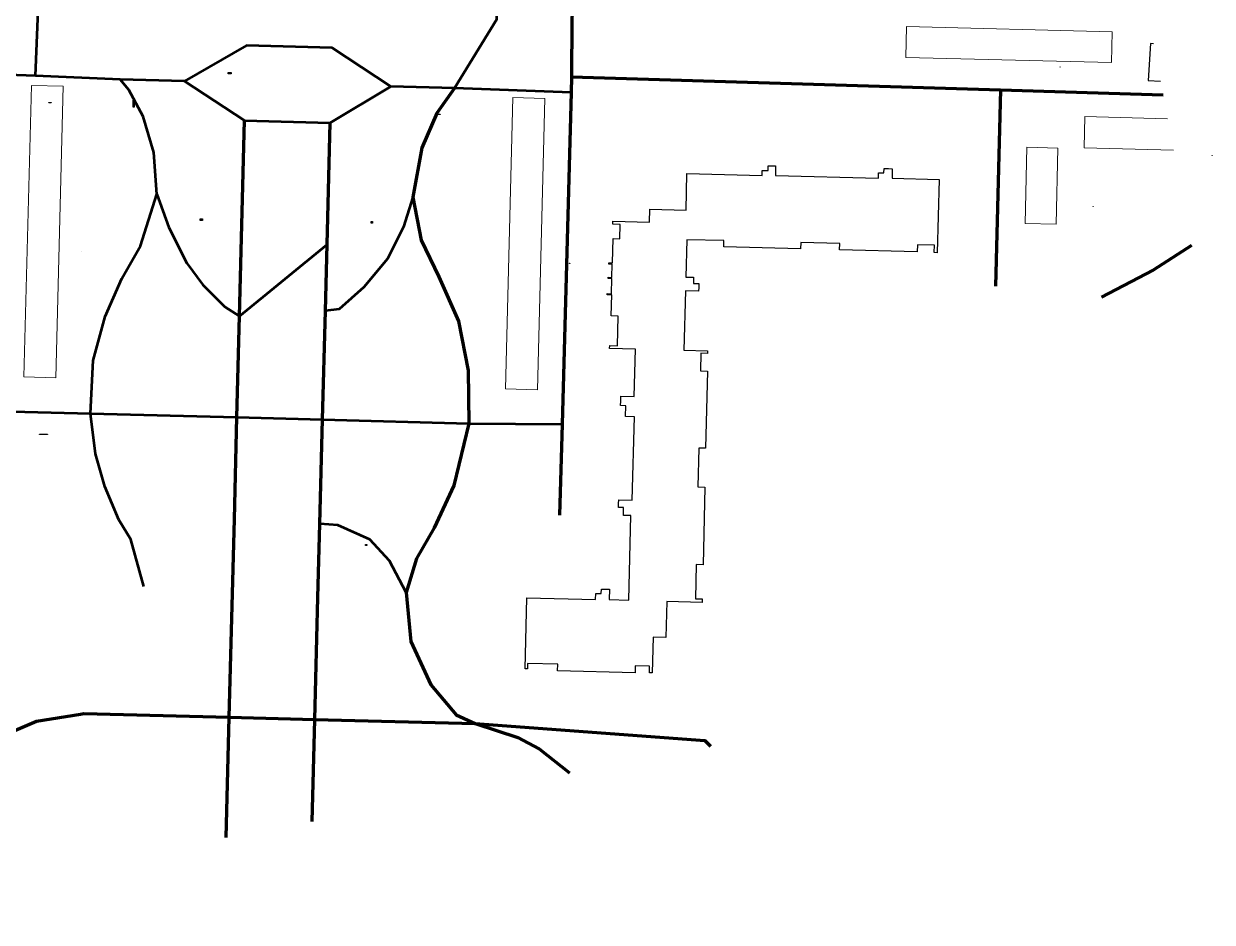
# Model space of a CAD drawing. Header units: centimetres. Extents: x 26.9 to 124.4, y 28.5 to 87.2.
# Drawn here: x 90.21 to 124.42, y 37.02 to 62.87 of the extents above; entities that cross this region are included whole.
import ezdxf
from ezdxf.lldxf.tags import DXFTag

# ---------------------------------------------------------------- set-up
doc = ezdxf.new("R2010")
doc.units = ezdxf.units.CM
doc.header["$MEASUREMENT"] = 0
doc.header["$XCLIPFRAME"] = 0
doc.layers.add('layer 1', color=7, linetype='Continuous')
tags = doc.linetypes.add('New Line10', pattern=[0.5, 0.1, -0.2, 0.1, -0.1]).pattern_tags.tags
tags[10:11] = [DXFTag(74, 4), DXFTag(75, 0), DXFTag(340, '0'), DXFTag(46, 1.0), DXFTag(50, 0.0), DXFTag(44, 0.0), DXFTag(45, 0.0)]
tags[8:9] = [DXFTag(74, 4), DXFTag(75, 0), DXFTag(340, '0'), DXFTag(46, 1.0), DXFTag(50, 0.0), DXFTag(44, 0.0), DXFTag(45, 0.0)]
tags[6:7] = [DXFTag(74, 4), DXFTag(75, 0), DXFTag(340, '0'), DXFTag(46, 1.0), DXFTag(50, 0.0), DXFTag(44, 0.0), DXFTag(45, 0.0)]
tags[4:5] = [DXFTag(74, 4), DXFTag(75, 0), DXFTag(340, '0'), DXFTag(46, 1.0), DXFTag(50, 0.0), DXFTag(44, 0.0), DXFTag(45, 0.0)]
tags = doc.linetypes.add('New Line14', pattern=[0.5, 0.1, -0.2, 0.1, -0.1]).pattern_tags.tags
tags[10:11] = [DXFTag(74, 4), DXFTag(75, 0), DXFTag(340, '0'), DXFTag(46, 1.0), DXFTag(50, 0.0), DXFTag(44, 0.0), DXFTag(45, 0.0)]
tags[8:9] = [DXFTag(74, 4), DXFTag(75, 0), DXFTag(340, '0'), DXFTag(46, 1.0), DXFTag(50, 0.0), DXFTag(44, 0.0), DXFTag(45, 0.0)]
tags[6:7] = [DXFTag(74, 4), DXFTag(75, 0), DXFTag(340, '0'), DXFTag(46, 1.0), DXFTag(50, 0.0), DXFTag(44, 0.0), DXFTag(45, 0.0)]
tags[4:5] = [DXFTag(74, 4), DXFTag(75, 0), DXFTag(340, '0'), DXFTag(46, 1.0), DXFTag(50, 0.0), DXFTag(44, 0.0), DXFTag(45, 0.0)]
tags = doc.linetypes.add('New Line17', pattern=[0.5, 0.1, -0.2, 0.1, -0.1]).pattern_tags.tags
tags[10:11] = [DXFTag(74, 4), DXFTag(75, 0), DXFTag(340, '0'), DXFTag(46, 1.0), DXFTag(50, 0.0), DXFTag(44, 0.0), DXFTag(45, 0.0)]
tags[8:9] = [DXFTag(74, 4), DXFTag(75, 0), DXFTag(340, '0'), DXFTag(46, 1.0), DXFTag(50, 0.0), DXFTag(44, 0.0), DXFTag(45, 0.0)]
tags[6:7] = [DXFTag(74, 4), DXFTag(75, 0), DXFTag(340, '0'), DXFTag(46, 1.0), DXFTag(50, 0.0), DXFTag(44, 0.0), DXFTag(45, 0.0)]
tags[4:5] = [DXFTag(74, 4), DXFTag(75, 0), DXFTag(340, '0'), DXFTag(46, 1.0), DXFTag(50, 0.0), DXFTag(44, 0.0), DXFTag(45, 0.0)]
tags = doc.linetypes.add('New Line19', pattern=[0.5, 0.1, -0.2, 0.1, -0.1]).pattern_tags.tags
tags[10:11] = [DXFTag(74, 4), DXFTag(75, 0), DXFTag(340, '0'), DXFTag(46, 1.0), DXFTag(50, 0.0), DXFTag(44, 0.0), DXFTag(45, 0.0)]
tags[8:9] = [DXFTag(74, 4), DXFTag(75, 0), DXFTag(340, '0'), DXFTag(46, 1.0), DXFTag(50, 0.0), DXFTag(44, 0.0), DXFTag(45, 0.0)]
tags[6:7] = [DXFTag(74, 4), DXFTag(75, 0), DXFTag(340, '0'), DXFTag(46, 1.0), DXFTag(50, 0.0), DXFTag(44, 0.0), DXFTag(45, 0.0)]
tags[4:5] = [DXFTag(74, 4), DXFTag(75, 0), DXFTag(340, '0'), DXFTag(46, 1.0), DXFTag(50, 0.0), DXFTag(44, 0.0), DXFTag(45, 0.0)]
tags = doc.linetypes.add('New Line20', pattern=[0.5, 0.1, -0.2, 0.1, -0.1]).pattern_tags.tags
tags[10:11] = [DXFTag(74, 4), DXFTag(75, 0), DXFTag(340, '0'), DXFTag(46, 1.0), DXFTag(50, 0.0), DXFTag(44, 0.0), DXFTag(45, 0.0)]
tags[8:9] = [DXFTag(74, 4), DXFTag(75, 0), DXFTag(340, '0'), DXFTag(46, 1.0), DXFTag(50, 0.0), DXFTag(44, 0.0), DXFTag(45, 0.0)]
tags[6:7] = [DXFTag(74, 4), DXFTag(75, 0), DXFTag(340, '0'), DXFTag(46, 1.0), DXFTag(50, 0.0), DXFTag(44, 0.0), DXFTag(45, 0.0)]
tags[4:5] = [DXFTag(74, 4), DXFTag(75, 0), DXFTag(340, '0'), DXFTag(46, 1.0), DXFTag(50, 0.0), DXFTag(44, 0.0), DXFTag(45, 0.0)]
tags = doc.linetypes.add('New Line21', pattern=[0.5, 0.1, -0.2, 0.1, -0.1]).pattern_tags.tags
tags[10:11] = [DXFTag(74, 4), DXFTag(75, 0), DXFTag(340, '0'), DXFTag(46, 1.0), DXFTag(50, 0.0), DXFTag(44, 0.0), DXFTag(45, 0.0)]
tags[8:9] = [DXFTag(74, 4), DXFTag(75, 0), DXFTag(340, '0'), DXFTag(46, 1.0), DXFTag(50, 0.0), DXFTag(44, 0.0), DXFTag(45, 0.0)]
tags[6:7] = [DXFTag(74, 4), DXFTag(75, 0), DXFTag(340, '0'), DXFTag(46, 1.0), DXFTag(50, 0.0), DXFTag(44, 0.0), DXFTag(45, 0.0)]
tags[4:5] = [DXFTag(74, 4), DXFTag(75, 0), DXFTag(340, '0'), DXFTag(46, 1.0), DXFTag(50, 0.0), DXFTag(44, 0.0), DXFTag(45, 0.0)]
tags = doc.linetypes.add('New Line22', pattern=[0.5, 0.1, -0.2, 0.1, -0.1]).pattern_tags.tags
tags[10:11] = [DXFTag(74, 4), DXFTag(75, 0), DXFTag(340, '0'), DXFTag(46, 1.0), DXFTag(50, 0.0), DXFTag(44, 0.0), DXFTag(45, 0.0)]
tags[8:9] = [DXFTag(74, 4), DXFTag(75, 0), DXFTag(340, '0'), DXFTag(46, 1.0), DXFTag(50, 0.0), DXFTag(44, 0.0), DXFTag(45, 0.0)]
tags[6:7] = [DXFTag(74, 4), DXFTag(75, 0), DXFTag(340, '0'), DXFTag(46, 1.0), DXFTag(50, 0.0), DXFTag(44, 0.0), DXFTag(45, 0.0)]
tags[4:5] = [DXFTag(74, 4), DXFTag(75, 0), DXFTag(340, '0'), DXFTag(46, 1.0), DXFTag(50, 0.0), DXFTag(44, 0.0), DXFTag(45, 0.0)]
tags = doc.linetypes.add('New Line3', pattern=[0.5, 0.1, -0.2, 0.1, -0.1]).pattern_tags.tags
tags[10:11] = [DXFTag(74, 4), DXFTag(75, 0), DXFTag(340, '0'), DXFTag(46, 1.0), DXFTag(50, 0.0), DXFTag(44, 0.0), DXFTag(45, 0.0)]
tags[8:9] = [DXFTag(74, 4), DXFTag(75, 0), DXFTag(340, '0'), DXFTag(46, 1.0), DXFTag(50, 0.0), DXFTag(44, 0.0), DXFTag(45, 0.0)]
tags[6:7] = [DXFTag(74, 4), DXFTag(75, 0), DXFTag(340, '0'), DXFTag(46, 1.0), DXFTag(50, 0.0), DXFTag(44, 0.0), DXFTag(45, 0.0)]
tags[4:5] = [DXFTag(74, 4), DXFTag(75, 0), DXFTag(340, '0'), DXFTag(46, 1.0), DXFTag(50, 0.0), DXFTag(44, 0.0), DXFTag(45, 0.0)]
tags = doc.linetypes.add('New Line5', pattern=[0.5, 0.1, -0.2, 0.1, -0.1]).pattern_tags.tags
tags[10:11] = [DXFTag(74, 4), DXFTag(75, 0), DXFTag(340, '0'), DXFTag(46, 1.0), DXFTag(50, 0.0), DXFTag(44, 0.0), DXFTag(45, 0.0)]
tags[8:9] = [DXFTag(74, 4), DXFTag(75, 0), DXFTag(340, '0'), DXFTag(46, 1.0), DXFTag(50, 0.0), DXFTag(44, 0.0), DXFTag(45, 0.0)]
tags[6:7] = [DXFTag(74, 4), DXFTag(75, 0), DXFTag(340, '0'), DXFTag(46, 1.0), DXFTag(50, 0.0), DXFTag(44, 0.0), DXFTag(45, 0.0)]
tags[4:5] = [DXFTag(74, 4), DXFTag(75, 0), DXFTag(340, '0'), DXFTag(46, 1.0), DXFTag(50, 0.0), DXFTag(44, 0.0), DXFTag(45, 0.0)]
tags = doc.linetypes.add('New Line6', pattern=[0.5, 0.1, -0.2, 0.1, -0.1]).pattern_tags.tags
tags[10:11] = [DXFTag(74, 4), DXFTag(75, 0), DXFTag(340, '0'), DXFTag(46, 1.0), DXFTag(50, 0.0), DXFTag(44, 0.0), DXFTag(45, 0.0)]
tags[8:9] = [DXFTag(74, 4), DXFTag(75, 0), DXFTag(340, '0'), DXFTag(46, 1.0), DXFTag(50, 0.0), DXFTag(44, 0.0), DXFTag(45, 0.0)]
tags[6:7] = [DXFTag(74, 4), DXFTag(75, 0), DXFTag(340, '0'), DXFTag(46, 1.0), DXFTag(50, 0.0), DXFTag(44, 0.0), DXFTag(45, 0.0)]
tags[4:5] = [DXFTag(74, 4), DXFTag(75, 0), DXFTag(340, '0'), DXFTag(46, 1.0), DXFTag(50, 0.0), DXFTag(44, 0.0), DXFTag(45, 0.0)]
picture_1 = doc.add_image_def('image3.jpg', size_in_pixel=(375, 22))
picture_2 = doc.add_image_def('image5.jpg', size_in_pixel=(1177, 36))
picture_3 = doc.add_image_def('image6.jpg', size_in_pixel=(382, 21))
picture_4 = doc.add_image_def('image10.jpg', size_in_pixel=(187, 151))
picture_5 = doc.add_image_def('image14.jpg', size_in_pixel=(362, 261))
picture_6 = doc.add_image_def('image19.jpg', size_in_pixel=(146, 1059))
picture_7 = doc.add_image_def('image20.jpg', size_in_pixel=(190, 245))
picture_8 = doc.add_image_def('image22.jpg', size_in_pixel=(437, 169))
picture_9 = doc.add_image_def('image33.jpg', size_in_pixel=(25, 33))
picture_10 = doc.add_image_def('image34.jpg', size_in_pixel=(25, 33))
picture_11 = doc.add_image_def('image38.jpg', size_in_pixel=(25, 33))
picture_12 = doc.add_image_def('image43.jpg', size_in_pixel=(25, 33))
picture_13 = doc.add_image_def('image48.jpg', size_in_pixel=(25, 33))

msp = doc.modelspace()

# ---------------------------------------------------------------- linework, layer by layer
at = {"layer": 'layer 1', "color": 9, "lineweight": 211}
for points, knots in [([(106.423, 77.643), (106.423, 77.643), (106.338, 74.53), (106.338, 74.53), (106.338, 74.53), (106.338, 74.53), (106.174, 68.554), (106.174, 68.554), (106.174, 68.554), (106.174, 68.554), (105.985, 62.95), (105.985, 62.95), (105.985, 62.95), (105.985, 62.95), (105.977, 61.346), (105.977, 61.346), (105.977, 61.346), (105.977, 61.346), (105.964, 60.891), (105.964, 60.891), (105.964, 60.891), (105.964, 60.891), (105.703, 51.347), (105.703, 51.347), (105.703, 51.347), (105.703, 51.347), (105.632, 48.733), (105.632, 48.733)], [0, 0, 0, 0, 0.125, 0.125, 0.125, 0.125, 0.25, 0.25, 0.25, 0.25, 0.375, 0.375, 0.375, 0.375, 0.5, 0.5, 0.5, 0.5, 0.625, 0.625, 0.625, 0.625, 0.75, 0.75, 0.75, 0.75, 1, 1, 1, 1]), ([(105.977, 61.346), (105.977, 61.346), (118.324, 60.972), (118.324, 60.972), (118.324, 60.972), (118.324, 60.972), (123.008, 60.829), (123.008, 60.829)], [0, 0, 0, 0, 0.333333, 0.333333, 0.333333, 0.333333, 1, 1, 1, 1])]:
    msp.add_open_spline(points, degree=3, knots=knots, dxfattribs=at)
at = {"layer": 'layer 1', "color": 7, "lineweight": 211}
for points, knots in [([(106.423, 77.643), (106.423, 77.643), (106.338, 74.53), (106.338, 74.53), (106.338, 74.53), (106.338, 74.53), (106.174, 68.554), (106.174, 68.554), (106.174, 68.554), (106.174, 68.554), (105.985, 62.95), (105.985, 62.95), (105.985, 62.95), (105.985, 62.95), (105.977, 61.346), (105.977, 61.346), (105.977, 61.346), (105.977, 61.346), (105.964, 60.891), (105.964, 60.891), (105.964, 60.891), (105.964, 60.891), (105.703, 51.347), (105.703, 51.347), (105.703, 51.347), (105.703, 51.347), (105.632, 48.733), (105.632, 48.733)], [0, 0, 0, 0, 0.125, 0.125, 0.125, 0.125, 0.25, 0.25, 0.25, 0.25, 0.375, 0.375, 0.375, 0.375, 0.5, 0.5, 0.5, 0.5, 0.625, 0.625, 0.625, 0.625, 0.75, 0.75, 0.75, 0.75, 1, 1, 1, 1]), ([(105.977, 61.346), (105.977, 61.346), (118.324, 60.972), (118.324, 60.972), (118.324, 60.972), (118.324, 60.972), (123.008, 60.829), (123.008, 60.829)], [0, 0, 0, 0, 0.333333, 0.333333, 0.333333, 0.333333, 1, 1, 1, 1])]:
    msp.add_open_spline(points, degree=3, knots=knots, dxfattribs=at)
at = {"layer": 'layer 1', "color": 11, "linetype": 'New Line21', "lineweight": 53}
msp.add_open_spline([(90.546, 61.37), (90.546, 61.37), (91.102, 75), (91.102, 75)], degree=3, dxfattribs=at)
at = {"layer": 'layer 1', "color": 11, "linetype": 'New Line17', "lineweight": 53}
msp.add_open_spline([(102.61, 61.017), (102.61, 61.017), (103.83, 63.01), (103.83, 63.01), (103.83, 63.01), (103.83, 63.01), (103.857, 65.944), (103.857, 65.944), (103.857, 65.944), (103.857, 65.944), (105.016, 67.515), (105.016, 67.515), (105.016, 67.515), (105.016, 67.515), (105.141, 73.699), (105.141, 73.699), (105.141, 73.699), (105.141, 73.699), (100.881, 73.819), (100.881, 73.819), (100.881, 73.819), (100.881, 73.819), (100.907, 74.697), (100.907, 74.697)], degree=3, knots=[0, 0, 0, 0, 0.142857, 0.142857, 0.142857, 0.142857, 0.285714, 0.285714, 0.285714, 0.285714, 0.428571, 0.428571, 0.428571, 0.428571, 0.571429, 0.571429, 0.571429, 0.571429, 0.714286, 0.714286, 0.714286, 0.714286, 1, 1, 1, 1], dxfattribs=at)
at = {"layer": 'layer 1', "color": 35, "lineweight": 9}
for points, knots in [([(115.601, 61.903), (115.601, 61.903), (121.52, 61.754), (121.52, 61.754), (121.52, 61.754), (121.52, 61.754), (121.542, 62.645), (121.542, 62.645), (121.542, 62.645), (121.542, 62.645), (115.622, 62.795), (115.622, 62.795), (115.622, 62.795), (115.622, 62.795), (115.601, 61.903), (115.601, 61.903)], [0, 0, 0, 0, 0.2, 0.2, 0.2, 0.2, 0.4, 0.4, 0.4, 0.4, 0.6, 0.6, 0.6, 0.6, 1, 1, 1, 1]), ([(90.214, 52.71), (90.214, 52.71), (91.133, 52.685), (91.133, 52.685), (91.133, 52.685), (91.133, 52.685), (91.347, 61.073), (91.347, 61.073), (91.347, 61.073), (91.347, 61.073), (90.429, 61.096), (90.429, 61.096), (90.429, 61.096), (90.429, 61.096), (90.214, 52.71), (90.214, 52.71)], [0, 0, 0, 0, 0.2, 0.2, 0.2, 0.2, 0.4, 0.4, 0.4, 0.4, 0.6, 0.6, 0.6, 0.6, 1, 1, 1, 1]), ([(104.076, 52.364), (104.076, 52.364), (104.995, 52.339), (104.995, 52.339), (104.995, 52.339), (104.995, 52.339), (105.21, 60.726), (105.21, 60.726), (105.21, 60.726), (105.21, 60.726), (104.291, 60.751), (104.291, 60.751), (104.291, 60.751), (104.291, 60.751), (104.076, 52.364), (104.076, 52.364)], [0, 0, 0, 0, 0.2, 0.2, 0.2, 0.2, 0.4, 0.4, 0.4, 0.4, 0.6, 0.6, 0.6, 0.6, 1, 1, 1, 1]), ([(123.138, 60.141), (123.138, 60.141), (120.757, 60.202), (120.757, 60.202), (120.757, 60.202), (120.757, 60.202), (120.734, 59.306), (120.734, 59.306)], [0, 0, 0, 0, 0.333333, 0.333333, 0.333333, 0.333333, 1, 1, 1, 1]), ([(119.033, 57.124), (119.033, 57.124), (119.924, 57.102), (119.924, 57.102), (119.924, 57.102), (119.924, 57.102), (119.98, 59.296), (119.98, 59.296), (119.98, 59.296), (119.98, 59.296), (119.088, 59.319), (119.088, 59.319), (119.088, 59.319), (119.088, 59.319), (119.033, 57.124), (119.033, 57.124)], [0, 0, 0, 0, 0.2, 0.2, 0.2, 0.2, 0.4, 0.4, 0.4, 0.4, 0.6, 0.6, 0.6, 0.6, 1, 1, 1, 1])]:
    msp.add_open_spline(points, degree=3, knots=knots, dxfattribs=at)
at = {"layer": 'layer 1', "color": 253, "lineweight": 25}
for points, knots in [([(122.732, 62.296), (122.732, 62.296), (122.64, 62.302), (122.64, 62.302), (122.64, 62.302), (122.64, 62.302), (122.573, 61.243), (122.573, 61.243)], [0, 0, 0, 0, 0.333333, 0.333333, 0.333333, 0.333333, 1, 1, 1, 1]), ([(104.644, 44.314), (104.644, 44.314), (104.705, 44.313), (104.705, 44.313), (104.705, 44.313), (104.705, 44.313), (104.709, 44.461), (104.709, 44.461), (104.709, 44.461), (104.709, 44.461), (105.582, 44.441), (105.582, 44.441), (105.582, 44.441), (105.582, 44.441), (105.576, 44.249), (105.576, 44.249), (105.576, 44.249), (105.576, 44.249), (107.808, 44.192), (107.808, 44.192), (107.808, 44.192), (107.808, 44.192), (107.813, 44.395), (107.813, 44.395), (107.813, 44.395), (107.813, 44.395), (108.22, 44.385), (108.22, 44.385), (108.22, 44.385), (108.22, 44.385), (108.217, 44.194), (108.217, 44.194), (108.217, 44.194), (108.217, 44.194), (108.298, 44.192), (108.298, 44.192), (108.298, 44.192), (108.298, 44.192), (108.324, 45.224), (108.324, 45.224), (108.324, 45.224), (108.324, 45.224), (108.696, 45.216), (108.696, 45.216), (108.696, 45.216), (108.696, 45.216), (108.721, 46.246), (108.721, 46.246), (108.721, 46.246), (108.721, 46.246), (109.739, 46.22), (109.739, 46.22), (109.739, 46.22), (109.739, 46.22), (109.741, 46.323), (109.741, 46.323), (109.741, 46.323), (109.741, 46.323), (109.542, 46.328), (109.542, 46.328), (109.542, 46.328), (109.542, 46.328), (109.567, 47.314), (109.567, 47.314), (109.567, 47.314), (109.567, 47.314), (109.762, 47.308), (109.762, 47.308), (109.762, 47.308), (109.762, 47.308), (109.818, 49.542), (109.818, 49.542), (109.818, 49.542), (109.818, 49.542), (109.614, 49.548), (109.614, 49.548), (109.614, 49.548), (109.614, 49.548), (109.642, 50.665), (109.642, 50.665), (109.642, 50.665), (109.642, 50.665), (109.835, 50.661), (109.835, 50.661), (109.835, 50.661), (109.835, 50.661), (109.89, 52.881), (109.89, 52.881), (109.89, 52.881), (109.89, 52.881), (109.688, 52.885), (109.688, 52.885), (109.688, 52.885), (109.688, 52.885), (109.701, 53.393), (109.701, 53.393), (109.701, 53.393), (109.701, 53.393), (109.888, 53.389), (109.888, 53.389), (109.888, 53.389), (109.888, 53.389), (109.89, 53.463), (109.89, 53.463), (109.89, 53.463), (109.89, 53.463), (109.213, 53.48), (109.213, 53.48), (109.213, 53.48), (109.213, 53.48), (109.255, 55.192), (109.255, 55.192), (109.255, 55.192), (109.255, 55.192), (109.637, 55.182), (109.637, 55.182), (109.637, 55.182), (109.637, 55.182), (109.639, 55.286), (109.639, 55.286), (109.639, 55.286), (109.639, 55.286), (109.643, 55.398), (109.643, 55.398), (109.643, 55.398), (109.643, 55.398), (109.486, 55.402), (109.486, 55.402), (109.486, 55.402), (109.486, 55.402), (109.491, 55.58), (109.491, 55.58), (109.491, 55.58), (109.491, 55.58), (109.265, 55.586), (109.265, 55.586), (109.265, 55.586), (109.265, 55.586), (109.292, 56.659), (109.292, 56.659), (109.292, 56.659), (109.292, 56.659), (110.364, 56.633), (110.364, 56.633), (110.364, 56.633), (110.364, 56.633), (110.359, 56.451), (110.359, 56.451), (110.359, 56.451), (110.359, 56.451), (112.573, 56.394), (112.573, 56.394), (112.573, 56.394), (112.573, 56.394), (112.577, 56.578), (112.577, 56.578), (112.577, 56.578), (112.577, 56.578), (113.698, 56.551), (113.698, 56.551), (113.698, 56.551), (113.698, 56.551), (113.692, 56.366), (113.692, 56.366), (113.692, 56.366), (113.692, 56.366), (115.929, 56.312), (115.929, 56.312), (115.929, 56.312), (115.929, 56.312), (115.935, 56.514), (115.935, 56.514), (115.935, 56.514), (115.935, 56.514), (116.427, 56.501), (116.427, 56.501), (116.427, 56.501), (116.427, 56.501), (116.421, 56.288), (116.421, 56.288), (116.421, 56.288), (116.421, 56.288), (116.504, 56.284), (116.504, 56.284), (116.504, 56.284), (116.504, 56.284), (116.556, 58.393), (116.556, 58.393), (116.556, 58.393), (116.556, 58.393), (115.205, 58.427), (115.205, 58.427), (115.205, 58.427), (115.205, 58.427), (115.211, 58.701), (115.211, 58.701), (115.211, 58.701), (115.211, 58.701), (115.105, 58.705), (115.105, 58.705), (115.105, 58.705), (115.105, 58.705), (114.975, 58.709), (114.975, 58.709), (114.975, 58.709), (114.975, 58.709), (114.972, 58.58), (114.972, 58.58), (114.972, 58.58), (114.972, 58.58), (114.818, 58.584), (114.818, 58.584), (114.818, 58.584), (114.818, 58.584), (114.814, 58.43), (114.814, 58.43), (114.814, 58.43), (114.814, 58.43), (111.846, 58.503), (111.846, 58.503), (111.846, 58.503), (111.846, 58.503), (111.852, 58.783), (111.852, 58.783), (111.852, 58.783), (111.852, 58.783), (111.747, 58.786), (111.747, 58.786), (111.747, 58.786), (111.747, 58.786), (111.641, 58.788), (111.641, 58.788), (111.641, 58.788), (111.641, 58.788), (111.637, 58.651), (111.637, 58.651), (111.637, 58.651), (111.637, 58.651), (111.467, 58.654), (111.467, 58.654), (111.467, 58.654), (111.467, 58.654), (111.463, 58.509), (111.463, 58.509), (111.463, 58.509), (111.463, 58.509), (109.301, 58.563), (109.301, 58.563), (109.301, 58.563), (109.301, 58.563), (109.276, 57.51), (109.276, 57.51), (109.276, 57.51), (109.276, 57.51), (108.228, 57.536), (108.228, 57.536), (108.228, 57.536), (108.228, 57.536), (108.218, 57.164), (108.218, 57.164), (108.218, 57.164), (108.218, 57.164), (107.168, 57.19), (107.168, 57.19), (107.168, 57.19), (107.168, 57.19), (107.166, 57.105), (107.166, 57.105), (107.166, 57.105), (107.166, 57.105), (107.38, 57.1), (107.38, 57.1), (107.38, 57.1), (107.38, 57.1), (107.368, 56.686), (107.368, 56.686), (107.368, 56.686), (107.368, 56.686), (107.174, 56.692), (107.174, 56.692), (107.174, 56.692), (107.174, 56.692), (107.156, 55.991), (107.156, 55.991), (107.156, 55.991), (107.156, 55.991), (107.049, 55.995), (107.049, 55.995), (107.049, 55.995), (107.049, 55.995), (107.048, 55.959), (107.048, 55.959), (107.048, 55.959), (107.048, 55.959), (107.151, 55.959), (107.151, 55.959), (107.151, 55.959), (107.151, 55.959), (107.142, 55.574), (107.142, 55.574), (107.142, 55.574), (107.142, 55.574), (107.031, 55.578), (107.031, 55.578), (107.031, 55.578), (107.031, 55.578), (107.03, 55.545), (107.03, 55.545), (107.03, 55.545), (107.03, 55.545), (107.142, 55.542), (107.142, 55.542), (107.142, 55.542), (107.142, 55.542), (107.131, 55.104), (107.131, 55.104), (107.131, 55.104), (107.131, 55.104), (107.005, 55.108), (107.005, 55.108), (107.005, 55.108), (107.005, 55.108), (107.004, 55.074), (107.004, 55.074), (107.004, 55.074), (107.004, 55.074), (107.137, 55.072), (107.137, 55.072), (107.137, 55.072), (107.137, 55.072), (107.121, 54.47), (107.121, 54.47), (107.121, 54.47), (107.121, 54.47), (107.324, 54.463), (107.324, 54.463), (107.324, 54.463), (107.324, 54.463), (107.303, 53.606), (107.303, 53.606), (107.303, 53.606), (107.303, 53.606), (107.076, 53.613), (107.076, 53.613), (107.076, 53.613), (107.076, 53.613), (107.074, 53.533), (107.074, 53.533), (107.074, 53.533), (107.074, 53.533), (107.821, 53.513), (107.821, 53.513), (107.821, 53.513), (107.821, 53.513), (107.785, 52.145), (107.785, 52.145), (107.785, 52.145), (107.785, 52.145), (107.396, 52.155), (107.396, 52.155), (107.396, 52.155), (107.396, 52.155), (107.393, 52.017), (107.393, 52.017), (107.393, 52.017), (107.393, 52.017), (107.39, 51.885), (107.39, 51.885), (107.39, 51.885), (107.39, 51.885), (107.541, 51.881), (107.541, 51.881), (107.541, 51.881), (107.541, 51.881), (107.533, 51.572), (107.533, 51.572), (107.533, 51.572), (107.533, 51.572), (107.786, 51.566), (107.786, 51.566), (107.786, 51.566), (107.786, 51.566), (107.726, 49.167), (107.726, 49.167), (107.726, 49.167), (107.726, 49.167), (107.334, 49.176), (107.334, 49.176), (107.334, 49.176), (107.334, 49.176), (107.332, 49.07), (107.332, 49.07), (107.332, 49.07), (107.332, 49.07), (107.329, 48.958), (107.329, 48.958), (107.329, 48.958), (107.329, 48.958), (107.476, 48.955), (107.476, 48.955), (107.476, 48.955), (107.476, 48.955), (107.469, 48.725), (107.469, 48.725), (107.469, 48.725), (107.469, 48.725), (107.688, 48.719), (107.688, 48.719), (107.688, 48.719), (107.688, 48.719), (107.626, 46.287), (107.626, 46.287), (107.626, 46.287), (107.626, 46.287), (107.063, 46.302), (107.063, 46.302), (107.063, 46.302), (107.063, 46.302), (107.07, 46.605), (107.07, 46.605), (107.07, 46.605), (107.07, 46.605), (106.953, 46.606), (106.953, 46.606), (106.953, 46.606), (106.953, 46.606), (106.837, 46.608), (106.837, 46.608), (106.837, 46.608), (106.837, 46.608), (106.833, 46.478), (106.833, 46.478), (106.833, 46.478), (106.833, 46.478), (106.672, 46.481), (106.672, 46.481), (106.672, 46.481), (106.672, 46.481), (106.667, 46.309), (106.667, 46.309), (106.667, 46.309), (106.667, 46.309), (104.695, 46.356), (104.695, 46.356), (104.695, 46.356), (104.695, 46.356), (104.644, 44.314), (104.644, 44.314)], [0, 0, 0, 0, 0.00885, 0.00885, 0.00885, 0.00885, 0.017699, 0.017699, 0.017699, 0.017699, 0.026549, 0.026549, 0.026549, 0.026549, 0.035398, 0.035398, 0.035398, 0.035398, 0.044248, 0.044248, 0.044248, 0.044248, 0.053097, 0.053097, 0.053097, 0.053097, 0.061947, 0.061947, 0.061947, 0.061947, 0.070796, 0.070796, 0.070796, 0.070796, 0.079646, 0.079646, 0.079646, 0.079646, 0.088496, 0.088496, 0.088496, 0.088496, 0.097345, 0.097345, 0.097345, 0.097345, 0.106195, 0.106195, 0.106195, 0.106195, 0.115044, 0.115044, 0.115044, 0.115044, 0.123894, 0.123894, 0.123894, 0.123894, 0.132743, 0.132743, 0.132743, 0.132743, 0.141593, 0.141593, 0.141593, 0.141593, 0.150442, 0.150442, 0.150442, 0.150442, 0.159292, 0.159292, 0.159292, 0.159292, 0.168142, 0.168142, 0.168142, 0.168142, 0.176991, 0.176991, 0.176991, 0.176991, 0.185841, 0.185841, 0.185841, 0.185841, 0.19469, 0.19469, 0.19469, 0.19469, 0.20354, 0.20354, 0.20354, 0.20354, 0.212389, 0.212389, 0.212389, 0.212389, 0.221239, 0.221239, 0.221239, 0.221239, 0.230088, 0.230088, 0.230088, 0.230088, 0.238938, 0.238938, 0.238938, 0.238938, 0.247788, 0.247788, 0.247788, 0.247788, 0.256637, 0.256637, 0.256637, 0.256637, 0.265487, 0.265487, 0.265487, 0.265487, 0.274336, 0.274336, 0.274336, 0.274336, 0.283186, 0.283186, 0.283186, 0.283186, 0.292035, 0.292035, 0.292035, 0.292035, 0.300885, 0.300885, 0.300885, 0.300885, 0.309735, 0.309735, 0.309735, 0.309735, 0.318584, 0.318584, 0.318584, 0.318584, 0.327434, 0.327434, 0.327434, 0.327434, 0.336283, 0.336283, 0.336283, 0.336283, 0.345133, 0.345133, 0.345133, 0.345133, 0.353982, 0.353982, 0.353982, 0.353982, 0.362832, 0.362832, 0.362832, 0.362832, 0.371681, 0.371681, 0.371681, 0.371681, 0.380531, 0.380531, 0.380531, 0.380531, 0.389381, 0.389381, 0.389381, 0.389381, 0.39823, 0.39823, 0.39823, 0.39823, 0.40708, 0.40708, 0.40708, 0.40708, 0.415929, 0.415929, 0.415929, 0.415929, 0.424779, 0.424779, 0.424779, 0.424779, 0.433628, 0.433628, 0.433628, 0.433628, 0.442478, 0.442478, 0.442478, 0.442478, 0.451327, 0.451327, 0.451327, 0.451327, 0.460177, 0.460177, 0.460177, 0.460177, 0.469027, 0.469027, 0.469027, 0.469027, 0.477876, 0.477876, 0.477876, 0.477876, 0.486726, 0.486726, 0.486726, 0.486726, 0.495575, 0.495575, 0.495575, 0.495575, 0.504425, 0.504425, 0.504425, 0.504425, 0.513274, 0.513274, 0.513274, 0.513274, 0.522124, 0.522124, 0.522124, 0.522124, 0.530973, 0.530973, 0.530973, 0.530973, 0.539823, 0.539823, 0.539823, 0.539823, 0.548673, 0.548673, 0.548673, 0.548673, 0.557522, 0.557522, 0.557522, 0.557522, 0.566372, 0.566372, 0.566372, 0.566372, 0.575221, 0.575221, 0.575221, 0.575221, 0.584071, 0.584071, 0.584071, 0.584071, 0.59292, 0.59292, 0.59292, 0.59292, 0.60177, 0.60177, 0.60177, 0.60177, 0.610619, 0.610619, 0.610619, 0.610619, 0.619469, 0.619469, 0.619469, 0.619469, 0.628319, 0.628319, 0.628319, 0.628319, 0.637168, 0.637168, 0.637168, 0.637168, 0.646018, 0.646018, 0.646018, 0.646018, 0.654867, 0.654867, 0.654867, 0.654867, 0.663717, 0.663717, 0.663717, 0.663717, 0.672566, 0.672566, 0.672566, 0.672566, 0.681416, 0.681416, 0.681416, 0.681416, 0.690265, 0.690265, 0.690265, 0.690265, 0.699115, 0.699115, 0.699115, 0.699115, 0.707965, 0.707965, 0.707965, 0.707965, 0.716814, 0.716814, 0.716814, 0.716814, 0.725664, 0.725664, 0.725664, 0.725664, 0.734513, 0.734513, 0.734513, 0.734513, 0.743363, 0.743363, 0.743363, 0.743363, 0.752212, 0.752212, 0.752212, 0.752212, 0.761062, 0.761062, 0.761062, 0.761062, 0.769912, 0.769912, 0.769912, 0.769912, 0.778761, 0.778761, 0.778761, 0.778761, 0.787611, 0.787611, 0.787611, 0.787611, 0.79646, 0.79646, 0.79646, 0.79646, 0.80531, 0.80531, 0.80531, 0.80531, 0.814159, 0.814159, 0.814159, 0.814159, 0.823009, 0.823009, 0.823009, 0.823009, 0.831858, 0.831858, 0.831858, 0.831858, 0.840708, 0.840708, 0.840708, 0.840708, 0.849558, 0.849558, 0.849558, 0.849558, 0.858407, 0.858407, 0.858407, 0.858407, 0.867257, 0.867257, 0.867257, 0.867257, 0.876106, 0.876106, 0.876106, 0.876106, 0.884956, 0.884956, 0.884956, 0.884956, 0.893805, 0.893805, 0.893805, 0.893805, 0.902655, 0.902655, 0.902655, 0.902655, 0.911504, 0.911504, 0.911504, 0.911504, 0.920354, 0.920354, 0.920354, 0.920354, 0.929204, 0.929204, 0.929204, 0.929204, 0.938053, 0.938053, 0.938053, 0.938053, 0.946903, 0.946903, 0.946903, 0.946903, 0.955752, 0.955752, 0.955752, 0.955752, 0.964602, 0.964602, 0.964602, 0.964602, 0.973451, 0.973451, 0.973451, 0.973451, 0.982301, 0.982301, 0.982301, 0.982301, 1, 1, 1, 1])]:
    msp.add_open_spline(points, degree=3, knots=knots, dxfattribs=at)
at = {"layer": 'layer 1', "color": 11, "linetype": 'New Line22', "lineweight": 53}
msp.add_open_spline([(94.831, 61.221), (94.831, 61.221), (96.624, 62.245), (96.624, 62.245), (96.624, 62.245), (96.624, 62.245), (99.086, 62.183), (99.086, 62.183), (99.086, 62.183), (99.086, 62.183), (100.779, 61.064), (100.779, 61.064), (100.779, 61.064), (100.779, 61.064), (99.031, 60.024), (99.031, 60.024), (99.031, 60.024), (99.031, 60.024), (96.567, 60.087), (96.567, 60.087), (96.567, 60.087), (96.567, 60.087), (94.831, 61.221), (94.831, 61.221)], degree=3, knots=[0, 0, 0, 0, 0.142857, 0.142857, 0.142857, 0.142857, 0.285714, 0.285714, 0.285714, 0.285714, 0.428571, 0.428571, 0.428571, 0.428571, 0.571429, 0.571429, 0.571429, 0.571429, 0.714286, 0.714286, 0.714286, 0.714286, 1, 1, 1, 1], dxfattribs=at)
at = {"layer": 'layer 1', "color": 11, "linetype": 'New Line3', "lineweight": 53}
msp.add_open_spline([(94.831, 61.221), (94.831, 61.221), (92.983, 61.272), (92.983, 61.272), (92.983, 61.272), (92.983, 61.272), (90.546, 61.37), (90.546, 61.37), (90.546, 61.37), (90.546, 61.37), (89.74, 61.403), (89.74, 61.403)], degree=3, knots=[0, 0, 0, 0, 0.25, 0.25, 0.25, 0.25, 0.5, 0.5, 0.5, 0.5, 1, 1, 1, 1], dxfattribs=at)
at = {"layer": 'layer 1', "color": 11, "linetype": 'New Line19', "lineweight": 53}
msp.add_open_spline([(93.662, 46.683), (93.662, 46.683), (93.286, 48.028), (93.286, 48.028), (93.286, 48.028), (93.286, 48.028), (92.943, 48.598), (92.943, 48.598), (92.943, 48.598), (92.943, 48.598), (92.546, 49.562), (92.546, 49.562), (92.546, 49.562), (92.546, 49.562), (92.273, 50.501), (92.273, 50.501), (92.273, 50.501), (92.273, 50.501), (92.132, 51.662), (92.132, 51.662), (92.132, 51.662), (92.132, 51.662), (92.21, 53.181), (92.21, 53.181), (92.21, 53.181), (92.21, 53.181), (92.547, 54.448), (92.547, 54.448), (92.547, 54.448), (92.547, 54.448), (93.028, 55.542), (93.028, 55.542), (93.028, 55.542), (93.028, 55.542), (93.566, 56.485), (93.566, 56.485), (93.566, 56.485), (93.566, 56.485), (94.038, 57.967), (94.038, 57.967), (94.038, 57.967), (94.038, 57.967), (93.957, 59.173), (93.957, 59.173), (93.957, 59.173), (93.957, 59.173), (93.65, 60.201), (93.65, 60.201), (93.65, 60.201), (93.65, 60.201), (93.23, 60.973), (93.23, 60.973), (93.23, 60.973), (93.23, 60.973), (92.983, 61.272), (92.983, 61.272)], degree=3, knots=[0, 0, 0, 0, 0.066667, 0.066667, 0.066667, 0.066667, 0.133333, 0.133333, 0.133333, 0.133333, 0.2, 0.2, 0.2, 0.2, 0.266667, 0.266667, 0.266667, 0.266667, 0.333333, 0.333333, 0.333333, 0.333333, 0.4, 0.4, 0.4, 0.4, 0.466667, 0.466667, 0.466667, 0.466667, 0.533333, 0.533333, 0.533333, 0.533333, 0.6, 0.6, 0.6, 0.6, 0.666667, 0.666667, 0.666667, 0.666667, 0.733333, 0.733333, 0.733333, 0.733333, 0.8, 0.8, 0.8, 0.8, 0.866667, 0.866667, 0.866667, 0.866667, 1, 1, 1, 1], dxfattribs=at)
at = {"layer": 'layer 1', "color": 253, "lineweight": 25}
msp.add_open_spline([(122.573, 61.243), (122.573, 61.243), (122.935, 61.22), (122.935, 61.22)], degree=3, dxfattribs=at)
at = {"layer": 'layer 1', "color": 11, "linetype": 'New Line6', "lineweight": 53}
msp.add_open_spline([(105.964, 60.891), (105.964, 60.891), (102.61, 61.017), (102.61, 61.017), (102.61, 61.017), (102.61, 61.017), (100.779, 61.064), (100.779, 61.064)], degree=3, knots=[0, 0, 0, 0, 0.333333, 0.333333, 0.333333, 0.333333, 1, 1, 1, 1], dxfattribs=at)
at = {"layer": 'layer 1', "color": 7, "lineweight": 120}
for points, knots in [([(102.61, 61.017), (102.61, 61.017), (102.1, 60.305), (102.1, 60.305), (102.1, 60.305), (102.1, 60.305), (101.663, 59.301), (101.663, 59.301), (101.663, 59.301), (101.663, 59.301), (101.411, 57.885), (101.411, 57.885), (101.411, 57.885), (101.411, 57.885), (101.65, 56.647), (101.65, 56.647), (101.65, 56.647), (101.65, 56.647), (102.16, 55.593), (102.16, 55.593), (102.16, 55.593), (102.16, 55.593), (102.721, 54.319), (102.721, 54.319), (102.721, 54.319), (102.721, 54.319), (103, 52.9), (103, 52.9), (103, 52.9), (103, 52.9), (103.02, 51.372), (103.02, 51.372), (103.02, 51.372), (103.02, 51.372), (102.587, 49.582), (102.587, 49.582), (102.587, 49.582), (102.587, 49.582), (102.024, 48.365), (102.024, 48.365), (102.024, 48.365), (102.024, 48.365), (101.517, 47.49), (101.517, 47.49), (101.517, 47.49), (101.517, 47.49), (101.212, 46.507), (101.212, 46.507), (101.212, 46.507), (101.212, 46.507), (101.348, 45.098), (101.348, 45.098), (101.348, 45.098), (101.348, 45.098), (101.926, 43.849), (101.926, 43.849), (101.926, 43.849), (101.926, 43.849), (102.655, 42.989), (102.655, 42.989), (102.655, 42.989), (102.655, 42.989), (103.202, 42.739), (103.202, 42.739), (103.202, 42.739), (103.202, 42.739), (104.433, 42.337), (104.433, 42.337), (104.433, 42.337), (104.433, 42.337), (105.044, 42.007), (105.044, 42.007), (105.044, 42.007), (105.044, 42.007), (105.914, 41.318), (105.914, 41.318)], [0, 0, 0, 0, 0.05, 0.05, 0.05, 0.05, 0.1, 0.1, 0.1, 0.1, 0.15, 0.15, 0.15, 0.15, 0.2, 0.2, 0.2, 0.2, 0.25, 0.25, 0.25, 0.25, 0.3, 0.3, 0.3, 0.3, 0.35, 0.35, 0.35, 0.35, 0.4, 0.4, 0.4, 0.4, 0.45, 0.45, 0.45, 0.45, 0.5, 0.5, 0.5, 0.5, 0.55, 0.55, 0.55, 0.55, 0.6, 0.6, 0.6, 0.6, 0.65, 0.65, 0.65, 0.65, 0.7, 0.7, 0.7, 0.7, 0.75, 0.75, 0.75, 0.75, 0.8, 0.8, 0.8, 0.8, 0.85, 0.85, 0.85, 0.85, 0.9, 0.9, 0.9, 0.9, 1, 1, 1, 1]), ([(96.033, 39.455), (96.033, 39.455), (96.122, 42.916), (96.122, 42.916), (96.122, 42.916), (96.122, 42.916), (96.27, 48.616), (96.27, 48.616), (96.27, 48.616), (96.27, 48.616), (96.346, 51.55), (96.346, 51.55), (96.346, 51.55), (96.346, 51.55), (96.422, 54.459), (96.422, 54.459), (96.422, 54.459), (96.422, 54.459), (96.567, 60.087), (96.567, 60.087)], [0, 0, 0, 0, 0.166667, 0.166667, 0.166667, 0.166667, 0.333333, 0.333333, 0.333333, 0.333333, 0.5, 0.5, 0.5, 0.5, 0.666667, 0.666667, 0.666667, 0.666667, 1, 1, 1, 1]), ([(98.511, 39.922), (98.511, 39.922), (98.586, 42.855), (98.586, 42.855), (98.586, 42.855), (98.586, 42.855), (98.677, 46.36), (98.677, 46.36), (98.677, 46.36), (98.677, 46.36), (98.733, 48.487), (98.733, 48.487), (98.733, 48.487), (98.733, 48.487), (98.809, 51.485), (98.809, 51.485), (98.809, 51.485), (98.809, 51.485), (98.89, 54.608), (98.89, 54.608), (98.89, 54.608), (98.89, 54.608), (98.94, 56.526), (98.94, 56.526), (98.94, 56.526), (98.94, 56.526), (99.031, 60.024), (99.031, 60.024)], [0, 0, 0, 0, 0.125, 0.125, 0.125, 0.125, 0.25, 0.25, 0.25, 0.25, 0.375, 0.375, 0.375, 0.375, 0.5, 0.5, 0.5, 0.5, 0.625, 0.625, 0.625, 0.625, 0.75, 0.75, 0.75, 0.75, 1, 1, 1, 1]), ([(123.827, 56.489), (123.827, 56.489), (122.718, 55.785), (122.718, 55.785), (122.718, 55.785), (122.718, 55.785), (121.232, 55.004), (121.232, 55.004)], [0, 0, 0, 0, 0.333333, 0.333333, 0.333333, 0.333333, 1, 1, 1, 1]), ([(83.116, 37.02), (83.116, 37.02), (87.761, 40.929), (87.761, 40.929), (87.761, 40.929), (87.761, 40.929), (88.78, 41.787), (88.78, 41.787), (88.78, 41.787), (88.78, 41.787), (89.701, 42.427), (89.701, 42.427), (89.701, 42.427), (89.701, 42.427), (90.579, 42.806), (90.579, 42.806), (90.579, 42.806), (90.579, 42.806), (91.843, 43.005), (91.843, 43.005), (91.843, 43.005), (91.843, 43.005), (91.936, 43.021), (91.936, 43.021), (91.936, 43.021), (91.936, 43.021), (96.122, 42.916), (96.122, 42.916), (96.122, 42.916), (96.122, 42.916), (98.586, 42.855), (98.586, 42.855), (98.586, 42.855), (98.586, 42.855), (103.202, 42.739), (103.202, 42.739), (103.202, 42.739), (103.202, 42.739), (109.815, 42.245), (109.815, 42.245), (109.815, 42.245), (109.815, 42.245), (109.981, 42.084), (109.981, 42.084)], [0, 0, 0, 0, 0.083333, 0.083333, 0.083333, 0.083333, 0.166667, 0.166667, 0.166667, 0.166667, 0.25, 0.25, 0.25, 0.25, 0.333333, 0.333333, 0.333333, 0.333333, 0.416667, 0.416667, 0.416667, 0.416667, 0.5, 0.5, 0.5, 0.5, 0.583333, 0.583333, 0.583333, 0.583333, 0.666667, 0.666667, 0.666667, 0.666667, 0.75, 0.75, 0.75, 0.75, 0.833333, 0.833333, 0.833333, 0.833333, 1, 1, 1, 1])]:
    msp.add_open_spline(points, degree=3, knots=knots, dxfattribs=at)
at = {"layer": 'layer 1', "color": 9, "lineweight": 211}
msp.add_open_spline([(118.324, 60.972), (118.324, 60.972), (118.185, 55.323), (118.185, 55.323)], degree=3, dxfattribs=at)
at = {"layer": 'layer 1', "color": 7, "lineweight": 211}
msp.add_open_spline([(118.324, 60.972), (118.324, 60.972), (118.185, 55.323), (118.185, 55.323)], degree=3, dxfattribs=at)
at = {"layer": 'layer 1', "color": 35, "lineweight": 9}
msp.add_open_spline([(120.734, 59.306), (120.734, 59.306), (123.308, 59.239), (123.308, 59.239)], degree=3, dxfattribs=at)
at = {"layer": 'layer 1', "color": 11, "linetype": 'New Line14', "lineweight": 53}
msp.add_open_spline([(94.038, 57.967), (94.038, 57.967), (94.381, 57.014), (94.381, 57.014), (94.381, 57.014), (94.381, 57.014), (94.906, 55.984), (94.906, 55.984), (94.906, 55.984), (94.906, 55.984), (95.363, 55.363), (95.363, 55.363), (95.363, 55.363), (95.363, 55.363), (95.999, 54.73), (95.999, 54.73), (95.999, 54.73), (95.999, 54.73), (96.422, 54.459), (96.422, 54.459), (96.422, 54.459), (96.422, 54.459), (98.94, 56.526), (98.94, 56.526)], degree=3, knots=[0, 0, 0, 0, 0.142857, 0.142857, 0.142857, 0.142857, 0.285714, 0.285714, 0.285714, 0.285714, 0.428571, 0.428571, 0.428571, 0.428571, 0.571429, 0.571429, 0.571429, 0.571429, 0.714286, 0.714286, 0.714286, 0.714286, 1, 1, 1, 1], dxfattribs=at)
at = {"layer": 'layer 1', "color": 11, "linetype": 'New Line20', "lineweight": 53}
msp.add_open_spline([(101.411, 57.885), (101.411, 57.885), (101.138, 57.034), (101.138, 57.034), (101.138, 57.034), (101.138, 57.034), (100.675, 56.108), (100.675, 56.108), (100.675, 56.108), (100.675, 56.108), (100.001, 55.29), (100.001, 55.29), (100.001, 55.29), (100.001, 55.29), (99.292, 54.665), (99.292, 54.665), (99.292, 54.665), (99.292, 54.665), (98.89, 54.608), (98.89, 54.608)], degree=3, knots=[0, 0, 0, 0, 0.166667, 0.166667, 0.166667, 0.166667, 0.333333, 0.333333, 0.333333, 0.333333, 0.5, 0.5, 0.5, 0.5, 0.666667, 0.666667, 0.666667, 0.666667, 1, 1, 1, 1], dxfattribs=at)
at = {"layer": 'layer 1', "color": 11, "linetype": 'New Line5', "lineweight": 53}
msp.add_open_spline([(89.474, 51.73), (89.474, 51.73), (92.132, 51.662), (92.132, 51.662), (92.132, 51.662), (92.132, 51.662), (96.346, 51.55), (96.346, 51.55), (96.346, 51.55), (96.346, 51.55), (98.809, 51.485), (98.809, 51.485), (98.809, 51.485), (98.809, 51.485), (103.02, 51.372), (103.02, 51.372), (103.02, 51.372), (103.02, 51.372), (105.703, 51.347), (105.703, 51.347)], degree=3, knots=[0, 0, 0, 0, 0.166667, 0.166667, 0.166667, 0.166667, 0.333333, 0.333333, 0.333333, 0.333333, 0.5, 0.5, 0.5, 0.5, 0.666667, 0.666667, 0.666667, 0.666667, 1, 1, 1, 1], dxfattribs=at)
at = {"layer": 'layer 1', "color": 11, "linetype": 'New Line10', "lineweight": 53}
msp.add_open_spline([(101.212, 46.507), (101.212, 46.507), (100.733, 47.417), (100.733, 47.417), (100.733, 47.417), (100.733, 47.417), (100.167, 48.037), (100.167, 48.037), (100.167, 48.037), (100.167, 48.037), (99.252, 48.449), (99.252, 48.449), (99.252, 48.449), (99.252, 48.449), (98.733, 48.487), (98.733, 48.487)], degree=3, knots=[0, 0, 0, 0, 0.2, 0.2, 0.2, 0.2, 0.4, 0.4, 0.4, 0.4, 0.6, 0.6, 0.6, 0.6, 1, 1, 1, 1], dxfattribs=at)

# ---------------------------------------------------------------- pictures from other files: only their frames are drawn
at = {"layer": 'layer 1', "color": 96}
image = msp.add_image(picture_11, insert=(118.392, 62.04), size_in_units=(0.347, 0.458), dxfattribs=at)
image.set_boundary_path([(118.39, 62.04), (118.74, 62.5)])
image.dxf.flags = 3
at = {"layer": 'layer 1', "color": 7}
image = msp.add_image(picture_8, insert=(94.768, 59.961), size_in_units=(6.069, 2.347), dxfattribs=at)
image.set_boundary_path([(94.77, 59.96), (100.84, 62.31)])
image.dxf.flags = 3
at = {"layer": 'layer 1', "color": 11}
image = msp.add_image(picture_1, insert=(89.676, 61.158), size_in_units=(5.208, 0.306), dxfattribs=at)
image.set_boundary_path([(89.68, 61.16), (94.9, 61.47)])
image.dxf.flags = 3
at = {"layer": 'layer 1', "color": 7}
image = msp.add_image(picture_6, insert=(92.069, 46.62), size_in_units=(2.028, 14.708), dxfattribs=at)
image.set_boundary_path([(92.07, 46.62), (94.1, 61.34)])
image.dxf.flags = 3
image = msp.add_image(picture_3, insert=(100.715, 60.828), size_in_units=(5.306, 0.292), dxfattribs=at)
image.set_boundary_path([(100.72, 60.83), (106.03, 61.13)])
image.dxf.flags = 3
at = {"layer": 'layer 1', "color": 96}
image = msp.add_image(picture_12, insert=(122.705, 59.465), size_in_units=(0.347, 0.458), dxfattribs=at)
image.set_boundary_path([(122.7, 59.46), (123.05, 59.93)])
image.dxf.flags = 3
image = msp.add_image(picture_13, insert=(119.328, 57.976), size_in_units=(0.347, 0.458), dxfattribs=at)
image.set_boundary_path([(119.33, 57.98), (119.68, 58.44)])
image.dxf.flags = 3
at = {"layer": 'layer 1', "color": 11}
image = msp.add_image(picture_5, insert=(93.975, 54.396), size_in_units=(5.028, 3.625), dxfattribs=at)
image.set_boundary_path([(93.97, 54.4), (99, 58.03)])
image.dxf.flags = 3
image = msp.add_image(picture_7, insert=(98.827, 54.545), size_in_units=(2.639, 3.403), dxfattribs=at)
image.set_boundary_path([(98.83, 54.54), (101.47, 57.95)])
image.dxf.flags = 3
at = {"layer": 'layer 1', "color": 96}
image = msp.add_image(picture_10, insert=(90.603, 56.657), size_in_units=(0.347, 0.458), dxfattribs=at)
image.set_boundary_path([(90.6, 56.66), (90.95, 57.12)])
image.dxf.flags = 3
image = msp.add_image(picture_9, insert=(104.465, 56.311), size_in_units=(0.347, 0.458), dxfattribs=at)
image.set_boundary_path([(104.47, 56.31), (104.81, 56.78)])
image.dxf.flags = 3
at = {"layer": 'layer 1', "color": 7}
image = msp.add_image(picture_2, insert=(89.411, 51.284), size_in_units=(16.347, 0.5), dxfattribs=at)
image.set_boundary_path([(89.41, 51.28), (105.77, 51.8)])
image.dxf.flags = 3
image = msp.add_image(picture_4, insert=(98.669, 46.443), size_in_units=(2.597, 2.097), dxfattribs=at)
image.set_boundary_path([(98.67, 46.44), (101.28, 48.55)])
image.dxf.flags = 3

doc.saveas('drawing.dxf')
